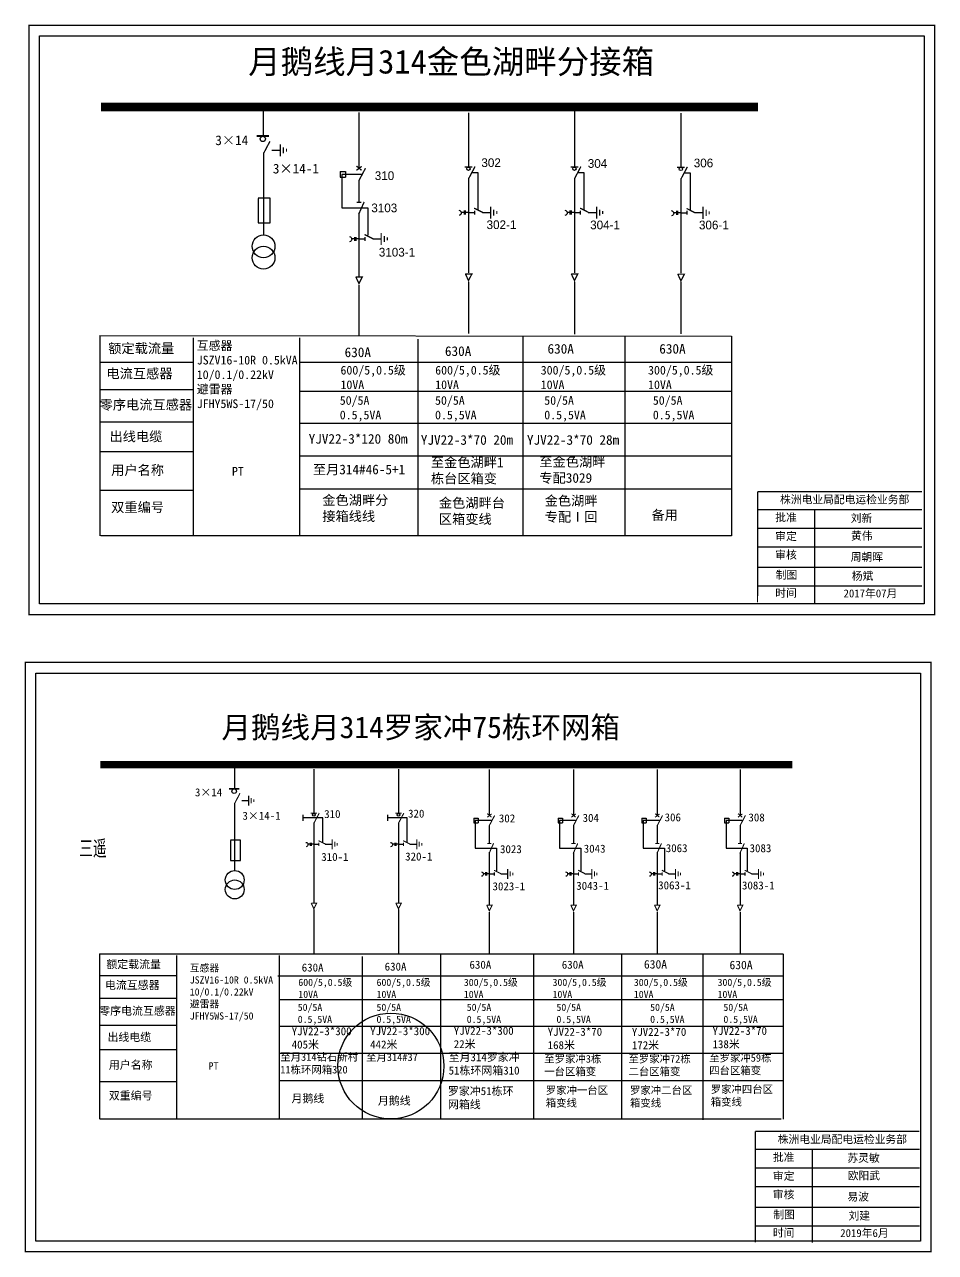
# Model space of a CAD drawing. Extents: x -186 to 211, y -164 to 97.
# Drawn here: x -185.2 to -59.1, y -73.6 to 96.6 of the extents above; entities that cross this region are included whole.
import ezdxf

# ---------------------------------------------------------------- set-up
doc = ezdxf.new("R2010")
doc.units = 0
doc.header["$LTSCALE"] = 0.774411
doc.linetypes.add('ACAD_ISO02W100', pattern=[15, 12, -3])
doc.linetypes.add('CENTER', pattern=[50.8, 31.75, -6.35, 6.35, -6.35])
doc.layers.get('0').update_dxf_attribs({"linetype": 'CONTINUOUS'})
doc.layers.add('2', color=7, linetype='CONTINUOUS')
doc.layers.add('3', color=7, linetype='CONTINUOUS')
doc.styles.add('hztxt_txtstyle_0.00_0_0', font='simkai.ttf')
doc.styles.add('hztxt_txtstyle_1.80_0_0', font='', dxfattribs={"height": 1.8, "bigfont": 'hztxt.shx'})
doc.styles.add('hztxt_txtstyle_2.70_0_0', font='simkai.ttf', dxfattribs={"height": 2.7})
doc.styles.add('字体', font='', dxfattribs={"height": 2.5})
doc.styles.add('宋体', font='', dxfattribs={"width": 0.65})
doc.styles.get('hztxt_txtstyle_1.80_0_0').set_extended_font_data('hztxt')
doc.styles.get('字体').set_extended_font_data('SimSun')
doc.styles.get('宋体').set_extended_font_data('SimSun')

# ---------------------------------------------------------------- blocks, each defined once
blk = doc.blocks.new('JD')
for points in [[(-2, 0.2), (-2, -0.2), (2, 0.2), (2, -0.2)], [(1, -1.2), (1, -0.8), (-1, -1.2), (-1, -0.8)], [(-0.5, -1.8), (-0.5, -2.2), (0.5, -1.8), (0.5, -2.2)]]:
    blk.add_trace(points)

msp = doc.modelspace()

# ---------------------------------------------------------------- linework, layer by layer
for p, q in [((-152.17, 85.18), (-152.17, 81.2)), ((-109.08, 85.13), (-109.08, 76.89)), ((-138.93, 84.41), (-138.93, 76.65)), ((-123.75, 84.35), (-123.75, 76.89)), ((-94.33, 84.31), (-94.33, 76.85)), ((-152.15, 78.74), (-152.15, 67.46)), ((-150.97, 79.19), (-149.83, 79.19)), ((-141.51, 76.23), (-140.78, 76.23)), ((-141.51, 76.23), (-141.51, 75.43)), ((-141.51, 75.43), (-140.78, 75.43)), ((-140.78, 76.23), (-140.78, 75.43)), ((-138.93, 75), (-138.93, 72.01)), ((-123.75, 75.24), (-123.75, 62.18)), ((-109.08, 75.24), (-109.08, 62.18)), ((-94.33, 75.2), (-94.33, 62.14)), ((-138.93, 70.51), (-138.93, 61.67)), ((-123.75, 70.53), (-122.91, 70.53)), ((-121.82, 70.56), (-120.68, 70.56)), ((-109.08, 70.53), (-108.24, 70.53)), ((-107.15, 70.56), (-106.01, 70.56)), ((-94.33, 70.49), (-93.49, 70.49)), ((-92.4, 70.52), (-91.26, 70.52)), ((-138.93, 66.88), (-138.09, 66.88)), ((-137, 66.9), (-135.86, 66.9)), ((-161.78, 49.76), (-174.73, 49.76)), ((-161.83, 45.95), (-174.78, 45.95)), ((-161.83, 41.45), (-174.78, 41.45)), ((-161.88, 37.35), (-174.83, 37.35)), ((-161.83, 32.01), (-174.79, 32.01))]:
    msp.add_line(p, q)
at = {"linetype": 'ACAD_ISO02W100'}
for p, q in [((-138.56, 75.81), (-141.27, 75.81)), ((-141.27, 75.81), (-141.27, 71.2)), ((-141.27, 71.2), (-137.7, 71.2)), ((-137.7, 71.2), (-137.7, 67.4))]:
    msp.add_line(p, q, dxfattribs=at)
at = {"linetype": 'CENTER'}
for p, q in [((-138.92, 60.48), (-138.92, 53.51)), ((-123.75, 60.94), (-123.75, 53.76)), ((-109.07, 60.94), (-109.07, 53.68)), ((-94.32, 60.91), (-94.32, 53.72))]:
    msp.add_line(p, q, dxfattribs=at)
at = {"linetype": 'Continuous'}
for p, q in [((-174.81, 53.48), (-87.31, 53.39)), ((-174.76, 25.72), (-174.76, 53.48)), ((-161.9, 53.18), (-161.9, 25.73)), ((-147.14, 53.18), (-147.14, 25.73)), ((-130.77, 53), (-130.77, 25.74)), ((-116.22, 53.43), (-116.22, 25.73)), ((-102.07, 53.43), (-102.07, 25.73)), ((-87.31, 53.41), (-87.31, 25.71)), ((-147.14, 49.78), (-87.31, 49.78)), ((-147.14, 45.79), (-87.31, 45.79)), ((-147.14, 41.33), (-87.31, 41.33)), ((-147.14, 36.82), (-87.31, 36.82)), ((-147.14, 32.23), (-87.31, 32.23)), ((-83.69, 29.37), (-60.94, 29.37)), ((-75.8, 29.37), (-75.8, 16.44)), ((-87.31, 25.72), (-174.67, 25.72)), ((-83.69, 26.78), (-60.94, 26.78)), ((-83.69, 24.19), (-60.94, 24.19)), ((-83.69, 21.36), (-60.94, 21.36)), ((-83.69, 18.77), (-60.94, 18.77))]:
    msp.add_line(p, q, dxfattribs=at)
at = {"color": 0}
for p, q in [((-156.16, -6.02), (-156.16, -9.31)), ((-145.17, -6.62), (-145.17, -12.73)), ((-133.45, -6.62), (-133.45, -12.73)), ((-120.87, -6.66), (-120.87, -13.07)), ((-109.21, -6.66), (-109.21, -13.07)), ((-97.61, -6.66), (-97.61, -13.07)), ((-86.13, -6.66), (-86.13, -13.07)), ((-156.14, -11.34), (-156.14, -20.67)), ((-155.16, -10.97), (-154.22, -10.97)), ((-123, -13.42), (-122.4, -13.42)), ((-123, -13.42), (-123, -14.08)), ((-122.4, -13.42), (-122.4, -14.08)), ((-111.34, -13.42), (-110.74, -13.42)), ((-111.34, -13.42), (-111.34, -14.08)), ((-110.74, -13.42), (-110.74, -14.08)), ((-99.74, -13.42), (-99.14, -13.42)), ((-99.74, -13.42), (-99.74, -14.08)), ((-99.14, -13.42), (-99.14, -14.08)), ((-88.26, -13.42), (-87.66, -13.42)), ((-88.26, -13.42), (-88.26, -14.08)), ((-87.66, -13.42), (-87.66, -14.08)), ((-145.17, -14.1), (-145.17, -25.2)), ((-133.45, -14.1), (-133.45, -25.2)), ((-123, -14.08), (-122.4, -14.08)), ((-120.87, -14.44), (-120.87, -16.91)), ((-111.34, -14.08), (-110.74, -14.08)), ((-109.21, -14.44), (-109.21, -16.91)), ((-99.74, -14.08), (-99.14, -14.08)), ((-97.61, -14.44), (-97.61, -16.91)), ((-88.26, -14.08), (-87.66, -14.08)), ((-86.13, -14.44), (-86.13, -16.91)), ((-145.17, -17.04), (-144.48, -17.04)), ((-143.58, -17.03), (-142.64, -17.03)), ((-133.45, -17.04), (-132.76, -17.04)), ((-131.86, -17.03), (-130.92, -17.03)), ((-120.87, -18.15), (-120.87, -25.46)), ((-109.21, -18.15), (-109.21, -25.46)), ((-97.61, -18.15), (-97.61, -25.46)), ((-86.13, -18.15), (-86.13, -25.46)), ((-120.87, -21.15), (-120.17, -21.15)), ((-119.27, -21.13), (-118.33, -21.13)), ((-109.21, -21.15), (-108.52, -21.15)), ((-107.61, -21.13), (-106.67, -21.13)), ((-97.61, -21.15), (-96.92, -21.15)), ((-96.02, -21.13), (-95.08, -21.13)), ((-86.13, -21.15), (-85.44, -21.15)), ((-84.54, -21.13), (-83.6, -21.13)), ((-164.1, -35.3), (-174.8, -35.3)), ((-164.14, -38.45), (-174.84, -38.45)), ((-164.14, -42.16), (-174.84, -42.16)), ((-164.18, -45.55), (-174.88, -45.55)), ((-164.14, -49.96), (-174.84, -49.96))]:
    msp.add_line(p, q, dxfattribs=at)
at = {"color": 0, "linetype": 'ACAD_ISO02W100'}
for p, q in [((-120.57, -13.77), (-122.81, -13.77)), ((-122.81, -13.77), (-122.81, -17.58)), ((-108.91, -13.77), (-111.15, -13.77)), ((-111.15, -13.77), (-111.15, -17.58)), ((-97.31, -13.77), (-99.55, -13.77)), ((-99.55, -13.77), (-99.55, -17.58)), ((-85.83, -13.77), (-88.07, -13.77)), ((-88.07, -13.77), (-88.07, -17.58)), ((-122.81, -17.58), (-119.85, -17.58)), ((-119.85, -17.58), (-119.85, -20.72)), ((-111.15, -17.58), (-108.19, -17.58)), ((-108.19, -17.58), (-108.19, -20.72)), ((-99.55, -17.58), (-96.6, -17.58)), ((-96.6, -17.58), (-96.6, -20.72)), ((-88.07, -17.58), (-85.12, -17.58)), ((-85.12, -17.58), (-85.12, -20.72))]:
    msp.add_line(p, q, dxfattribs=at)
at = {"color": 0, "linetype": 'CENTER'}
for p, q in [((-145.17, -26.1), (-145.17, -32.23)), ((-133.45, -26.1), (-133.45, -32.23)), ((-120.86, -26.44), (-120.86, -32.2)), ((-109.2, -26.44), (-109.2, -32.2)), ((-97.61, -26.44), (-97.61, -32.2)), ((-86.13, -26.44), (-86.13, -32.2))]:
    msp.add_line(p, q, dxfattribs=at)
at = {"color": 0, "linetype": 'Continuous'}
for p, q in [((-174.86, -32.22), (-80.2, -32.22)), ((-174.82, -55.16), (-174.82, -32.22)), ((-127.64, -32.26), (-127.64, -55.16)), ((-114.75, -32.26), (-114.75, -55.16)), ((-102.55, -32.28), (-102.55, -55.17)), ((-80.15, -32.23), (-80.15, -55.18)), ((-164.19, -32.47), (-164.19, -55.16)), ((-149.99, -32.47), (-149.99, -55.16)), ((-138.47, -32.62), (-138.47, -55.14)), ((-91.28, -32.35), (-91.28, -55.25)), ((-150.16, -35.28), (-80.17, -35.28)), ((-149.99, -38.58), (-80.15, -38.58)), ((-149.99, -42.26), (-80.26, -42.26)), ((-149.99, -45.99), (-80.07, -45.99)), ((-149.99, -49.78), (-80.17, -49.78)), ((-80.41, -55.16), (-174.75, -55.16)), ((-84.02, -59.33), (-61.27, -59.33)), ((-76.12, -59.33), (-76.12, -72.26)), ((-84.02, -61.92), (-61.27, -61.92)), ((-84.02, -64.51), (-61.27, -64.51)), ((-84.02, -67.34), (-61.27, -67.34)), ((-84.02, -69.93), (-61.27, -69.93))]:
    msp.add_line(p, q, dxfattribs=at)
at = {"linetype": 'Continuous', "const_width": 0.182}
msp.add_lwpolyline([(-184.64, 96.5), (-59.15, 96.5), (-59.15, 14.8), (-184.64, 14.8)], close=True, dxfattribs=at)
at = {"linetype": 'Continuous'}
msp.add_lwpolyline([(-183.16, 95.03), (-60.63, 95.03), (-60.63, 16.28), (-183.16, 16.28)], close=True, dxfattribs=at)
for points, const_width in [([(-174.67, 85.18), (-83.62, 85.18)], 1.21), ([(-153.08, 81.15), (-151.39, 81.15)], 0.288), ([(-152.15, 78.7), (-151.25, 80.41)], 0.181), ([(-139.27, 76.98), (-138.56, 76.39)], 0.181), ([(-139.27, 76.38), (-138.54, 76.93)], 0.181), ([(-138.93, 74.96), (-138.02, 76.67)], 0.181), ([(-124.28, 76.86), (-123.22, 76.86)], 0.181), ([(-123.75, 75.19), (-122.84, 76.91)], 0.181), ([(-109.61, 76.86), (-108.54, 76.86)], 0.181), ([(-109.08, 75.19), (-108.17, 76.91)], 0.181), ([(-94.86, 76.82), (-93.79, 76.82)], 0.181), ([(-94.33, 75.15), (-93.42, 76.87)], 0.181), ([(-139.25, 71.96), (-138.58, 71.96)], 0.181), ([(-138.96, 70.29), (-138.2, 72)], 0.181), ([(-122.96, 71.14), (-121.75, 70.53)], 0.181), ([(-122.91, 70.81), (-122.91, 70.25)], 0.181), ([(-108.29, 71.14), (-107.08, 70.53)], 0.181), ([(-108.24, 70.81), (-108.24, 70.25)], 0.181), ([(-93.54, 71.1), (-92.33, 70.49)], 0.181), ([(-93.49, 70.77), (-93.49, 70.22)], 0.181), ([(-138.14, 67.48), (-136.93, 66.88)], 0.181), ([(-138.09, 67.16), (-138.09, 66.6)], 0.181), ([(-139.37, 61.61), (-138.45, 61.61), (-138.92, 60.68), (-139.36, 61.63)], 0.181), ([(-124.2, 62.03), (-123.27, 62.03), (-123.75, 61.1), (-124.18, 62.05)], 0.181), ([(-109.52, 62.03), (-108.6, 62.03), (-109.07, 61.1), (-109.51, 62.05)], 0.181), ([(-94.77, 61.99), (-93.85, 61.99), (-94.32, 61.06), (-94.76, 62.01)], 0.181)]:
    msp.add_lwpolyline(points, dxfattribs=dict(const_width=const_width))
at = {"linetype": 'ACAD_ISO02W100'}
for points in [[(-122.4, 70.8), (-122.4, 76.03), (-123.31, 76.03)], [(-107.73, 70.8), (-107.73, 76.03), (-108.63, 76.03)], [(-92.98, 70.76), (-92.98, 75.99), (-93.89, 75.99)]]:
    msp.add_lwpolyline(points, dxfattribs=at)
for points in [[(-152.87, 72.49), (-152.87, 69.11), (-151.2, 69.11), (-151.2, 72.53), (-152.87, 72.53)], [(-124.36, 70.54), (-124.74, 70.54)], [(-124.36, 70.8), (-124.36, 70.25)], [(-124.19, 70.8), (-124.19, 70.25)], [(-123.75, 70.54), (-124.19, 70.54)], [(-109.69, 70.54), (-110.07, 70.54)], [(-109.69, 70.8), (-109.69, 70.25)], [(-109.52, 70.8), (-109.52, 70.25)], [(-109.08, 70.54), (-109.52, 70.54)], [(-94.94, 70.5), (-95.32, 70.5)], [(-94.94, 70.76), (-94.94, 70.21)], [(-94.77, 70.76), (-94.77, 70.21)], [(-94.33, 70.5), (-94.77, 70.5)], [(-139.54, 66.89), (-139.92, 66.89)], [(-139.54, 67.14), (-139.54, 66.59)], [(-139.37, 67.14), (-139.37, 66.59)], [(-138.93, 66.89), (-139.37, 66.89)]]:
    msp.add_lwpolyline(points)
for points in [[(-125.07, 70.85, -0.877934), (-125.05, 70.12)], [(-110.39, 70.85, -0.877934), (-110.38, 70.12)], [(-95.65, 70.81, -0.877934), (-95.63, 70.08)], [(-140.24, 67.2, -0.877934), (-140.23, 66.46)]]:
    msp.add_lwpolyline(points, format="xyb")
at = {"linetype": 'Continuous', "const_width": 0.182}
for points in [[(-83.69, 31.85), (-83.71, 16.48)], [(-83.69, 31.85), (-60.94, 31.85)]]:
    msp.add_lwpolyline(points, dxfattribs=at)
at = {"color": 0, "linetype": 'Continuous', "const_width": 0.182}
msp.add_lwpolyline([(-185.15, 8.16), (-59.67, 8.16), (-59.67, -73.54), (-185.15, -73.54)], close=True, dxfattribs=at)
at = {"color": 0, "linetype": 'Continuous'}
msp.add_lwpolyline([(-183.68, 6.68), (-61.15, 6.68), (-61.15, -72.07), (-183.68, -72.07)], close=True, dxfattribs=at)
at = {"color": 0}
for points, const_width in [([(-174.75, -6.02), (-78.9, -6.02)], 0.998), ([(-156.91, -9.36), (-155.51, -9.36)], 0.238), ([(-156.14, -11.38), (-155.39, -9.96)], 0.15), ([(-145.61, -12.75), (-144.73, -12.75)], 0.15), ([(-145.17, -14.14), (-144.42, -12.72)], 0.15), ([(-133.89, -12.75), (-133.01, -12.75)], 0.15), ([(-133.45, -14.14), (-132.7, -12.72)], 0.15), ([(-121.15, -13.3), (-120.54, -12.84)], 0.15), ([(-121.14, -12.8), (-120.56, -13.29)], 0.15), ([(-120.87, -14.47), (-120.12, -13.05)], 0.15), ([(-109.49, -13.3), (-108.88, -12.84)], 0.15), ([(-109.49, -12.8), (-108.9, -13.29)], 0.15), ([(-109.21, -14.47), (-108.46, -13.05)], 0.15), ([(-97.89, -13.3), (-97.29, -12.84)], 0.15), ([(-97.89, -12.8), (-97.3, -13.29)], 0.15), ([(-97.61, -14.47), (-96.86, -13.05)], 0.15), ([(-86.41, -12.8), (-85.83, -13.29)], 0.15), ([(-86.42, -13.3), (-85.81, -12.84)], 0.15), ([(-86.13, -14.47), (-85.38, -13.05)], 0.15), ([(-144.52, -16.55), (-143.52, -17.04)], 0.15), ([(-144.48, -16.81), (-144.48, -17.27)], 0.15), ([(-132.8, -16.55), (-131.8, -17.04)], 0.15), ([(-132.76, -16.81), (-132.76, -17.27)], 0.15), ([(-121.13, -16.95), (-120.58, -16.95)], 0.15), ([(-120.9, -18.33), (-120.27, -16.92)], 0.15), ([(-109.48, -16.95), (-108.92, -16.95)], 0.15), ([(-109.24, -18.33), (-108.61, -16.92)], 0.15), ([(-97.88, -16.95), (-97.32, -16.95)], 0.15), ([(-97.64, -18.33), (-97.01, -16.92)], 0.15), ([(-86.4, -16.95), (-85.85, -16.95)], 0.15), ([(-86.16, -18.33), (-85.53, -16.92)], 0.15), ([(-120.21, -20.65), (-119.21, -21.15)], 0.15), ([(-120.17, -20.92), (-120.17, -21.38)], 0.15), ([(-108.55, -20.65), (-107.56, -21.15)], 0.15), ([(-108.52, -20.92), (-108.52, -21.38)], 0.15), ([(-96.96, -20.65), (-95.96, -21.15)], 0.15), ([(-96.92, -20.92), (-96.92, -21.38)], 0.15), ([(-85.48, -20.65), (-84.48, -21.15)], 0.15), ([(-85.44, -20.92), (-85.44, -21.38)], 0.15), ([(-145.54, -25.22), (-144.78, -25.22), (-145.17, -25.99), (-145.53, -25.21)], 0.15), ([(-133.82, -25.22), (-133.06, -25.22), (-133.45, -25.99), (-133.81, -25.21)], 0.15), ([(-121.23, -25.5), (-120.47, -25.5), (-120.86, -26.27), (-121.22, -25.49)], 0.15), ([(-109.58, -25.5), (-108.81, -25.5), (-109.2, -26.27), (-109.57, -25.49)], 0.15), ([(-97.98, -25.5), (-97.22, -25.5), (-97.61, -26.27), (-97.97, -25.49)], 0.15), ([(-86.5, -25.5), (-85.74, -25.5), (-86.13, -26.27), (-86.49, -25.49)], 0.15)]:
    msp.add_lwpolyline(points, dxfattribs=dict(at, const_width=const_width))
for points in [[(-146.68, -12.98), (-146.68, -13.81)], [(-134.96, -12.98), (-134.96, -13.81)], [(-156.73, -16.51), (-156.73, -19.31), (-155.35, -19.31), (-155.35, -16.48), (-156.73, -16.48)], [(-145.68, -16.83), (-145.68, -17.28)], [(-145.54, -16.83), (-145.54, -17.28)], [(-133.96, -16.83), (-133.96, -17.28)], [(-133.82, -16.83), (-133.82, -17.28)], [(-145.68, -17.04), (-145.99, -17.04)], [(-145.17, -17.04), (-145.54, -17.04)], [(-133.96, -17.04), (-134.27, -17.04)], [(-133.45, -17.04), (-133.82, -17.04)], [(-121.37, -21.14), (-121.68, -21.14)], [(-121.37, -20.93), (-121.37, -21.39)], [(-121.23, -20.93), (-121.23, -21.39)], [(-120.87, -21.14), (-121.23, -21.14)], [(-109.71, -21.14), (-110.03, -21.14)], [(-109.71, -20.93), (-109.71, -21.39)], [(-109.57, -20.93), (-109.57, -21.39)], [(-109.21, -21.14), (-109.57, -21.14)], [(-98.11, -21.14), (-98.43, -21.14)], [(-98.11, -20.93), (-98.11, -21.39)], [(-97.97, -20.93), (-97.97, -21.39)], [(-97.61, -21.14), (-97.97, -21.14)], [(-86.64, -21.14), (-86.95, -21.14)], [(-86.64, -20.93), (-86.64, -21.39)], [(-86.5, -20.93), (-86.5, -21.39)], [(-86.13, -21.14), (-86.5, -21.14)]]:
    msp.add_lwpolyline(points, dxfattribs=at)
at = {"color": 0, "linetype": 'ACAD_ISO02W100'}
for points in [[(-143.94, -16.81), (-143.94, -13.4), (-146.68, -13.4)], [(-132.23, -16.81), (-132.23, -13.4), (-134.96, -13.4)]]:
    msp.add_lwpolyline(points, dxfattribs=at)
at = {"color": 0}
for points in [[(-146.26, -16.78, -0.877934), (-146.25, -17.39)], [(-134.54, -16.78, -0.877934), (-134.53, -17.39)], [(-121.95, -20.88, -0.877934), (-121.94, -21.49)], [(-110.29, -20.88, -0.877934), (-110.28, -21.49)], [(-98.7, -20.88, -0.877934), (-98.69, -21.49)], [(-87.22, -20.88, -0.877934), (-87.21, -21.49)]]:
    msp.add_lwpolyline(points, format="xyb", dxfattribs=at)
at = {"color": 0, "linetype": 'Continuous', "const_width": 0.182}
for points in [[(-84.02, -56.85), (-84.03, -72.22)], [(-84.02, -56.85), (-61.27, -56.85)]]:
    msp.add_lwpolyline(points, dxfattribs=at)
for centre, radius in [((-152.24, 80.74), 0.368), ((-123.75, 76.61), 0.232), ((-109.08, 76.61), 0.232), ((-94.33, 76.57), 0.232)]:
    msp.add_circle(centre, radius)
at = {"color": 0}
for centre, radius in [((-156.21, -9.69), 0.305), ((-145.17, -12.96), 0.192), ((-133.45, -12.96), 0.192)]:
    msp.add_circle(centre, radius, dxfattribs=at)
at = {"color": 1, "linetype": 'Continuous'}
msp.add_circle((-134.5, -47.79), 7.34, dxfattribs=at)
at = {"layer": '2'}
for centre in [(-152.14, 65.85), (-152.14, 64.27)]:
    msp.add_circle(centre, 1.58, dxfattribs=at)
at = {"layer": '2', "color": 0}
for centre in [(-156.13, -22), (-156.13, -23.31)]:
    msp.add_circle(centre, 1.31, dxfattribs=at)

# ---------------------------------------------------------------- block references
at = {"xscale": 0.4228532858059832, "yscale": 0.4228532858059832, "zscale": 0.4228532858060112, "rotation": 90}
for p in [(-149.81, 79.16), (-120.67, 70.52), (-105.99, 70.52), (-91.25, 70.49), (-135.84, 66.87)]:
    msp.add_blockref('JD', p, dxfattribs=at)
at = {"color": 0, "xscale": 0.3494655254594932, "yscale": 0.3494655254594932, "zscale": 0.3494655254595134, "rotation": 90}
for p in [(-154.2, -11), (-142.62, -17.05), (-130.91, -17.05), (-118.32, -21.16), (-106.66, -21.16), (-95.06, -21.16), (-83.58, -21.16)]:
    msp.add_blockref('JD', p, dxfattribs=at)

# ---------------------------------------------------------------- texts
at = {"linetype": 'Continuous', "style": 'hztxt_txtstyle_2.70_0_0'}
for s, p in [('3×14', (-158.82, 79.88)), ('3×14-1', (-150.85, 75.95))]:
    msp.add_text(s, height=1.342, dxfattribs=at).set_placement(p)
at = {"style": 'hztxt_txtstyle_1.80_0_0'}
for s, p in [('302', (-121.96, 76.84)), ('304', (-107.22, 76.73)), ('306', (-92.54, 76.8)), ('310', (-136.73, 75.04)), ('3103', (-137.21, 70.57)), ('302-1', (-121.24, 68.24)), ('304-1', (-106.89, 68.21)), ('306-1', (-91.82, 68.2)), ('3103-1', (-136.17, 64.43))]:
    msp.add_text(s, height=1.208, dxfattribs=at).set_placement(p)
at = {"color": 0, "linetype": 'Continuous', "style": 'hztxt_txtstyle_2.70_0_0'}
for s, p in [('3×14', (-161.64, -10.4)), ('3×14-1', (-155.06, -13.65)), ('310', (-143.74, -13.41)), ('320', (-132.12, -13.35)), ('302', (-119.54, -14.01)), ('304', (-107.94, -13.94)), ('306', (-96.58, -13.87)), ('308', (-84.97, -13.88)), ('310-1', (-144.14, -19.36)), ('320-1', (-132.52, -19.3)), ('3023', (-119.38, -18.28)), ('3043', (-107.78, -18.21)), ('3063', (-96.42, -18.14)), ('3083', (-84.81, -18.15)), ('3023-1', (-120.42, -23.43)), ('3043-1', (-108.82, -23.36)), ('3063-1', (-97.47, -23.29)), ('3083-1', (-85.86, -23.31))]:
    msp.add_text(s, height=1.109, dxfattribs=at).set_placement(p)
at = {"linetype": 'Continuous', "attachment_point": 1}
for s, insert, char_height, width, style in [('{\\C0;月鹅线月314金色湖畔分接箱}', (-154.27, 93.1), 3.3, 88.4621, '字体'), ('\\A1;{\\fSimSun|b0|i0|c134|p2;互感器\\PJSZV16-10R 0.5kVA\\P10/0.1/0.22kV\\P避雷器\\PJFHY5WS-17/50}', (-161.39, 52.69), 1.2082, 22.2776, 'hztxt_txtstyle_2.70_0_0'), ('{\\fSimSun|b0|i0|c134|p2;额定载流量}', (-173.66, 52.38), 1.3424, 21.6411, 'hztxt_txtstyle_2.70_0_0'), ('{\\fSimSun|b0|i0|c134|p2;630A}', (-140.91, 51.83), 1.3424, 21.6411, 'hztxt_txtstyle_2.70_0_0'), ('{\\fSimSun|b0|i0|c134|p2;630A}', (-127.01, 51.99), 1.3424, 21.6411, 'hztxt_txtstyle_2.70_0_0'), ('{\\fSimSun|b0|i0|c134|p2;630A}', (-112.8, 52.31), 1.3424, 21.6411, 'hztxt_txtstyle_2.70_0_0'), ('{\\fSimSun|b0|i0|c134|p2;630A}', (-97.32, 52.31), 1.3424, 21.6411, 'hztxt_txtstyle_2.70_0_0'), ('\\A1;{\\fSimSun|b0|i0|c134|p2;600/5,0.5级\\P10VA}', (-141.48, 49.28), 1.2082, 22.2776, 'hztxt_txtstyle_2.70_0_0'), ('\\A1;{\\fSimSun|b0|i0|c134|p2;600/5,0.5级\\P10VA}', (-128.36, 49.28), 1.2082, 22.2776, 'hztxt_txtstyle_2.70_0_0'), ('\\A1;{\\fSimSun|b0|i0|c134|p2;300/5,0.5级\\P10VA}', (-113.74, 49.28), 1.2082, 22.2776, 'hztxt_txtstyle_2.70_0_0'), ('\\A1;{\\fSimSun|b0|i0|c134|p2;300/5,0.5级\\P10VA}', (-98.87, 49.28), 1.2082, 22.2776, 'hztxt_txtstyle_2.70_0_0'), ('{\\fSimSun|b0|i0|c134|p2;电流互感器}', (-173.9, 48.89), 1.3424, 21.6411, 'hztxt_txtstyle_2.70_0_0'), ('{\\fSimSun|b0|i0|c134|p2;零序电流互感器}', (-174.85, 44.56), 1.3424, 21.6411, 'hztxt_txtstyle_2.70_0_0'), ('{\\fSimSun|b0|i0|c134|p2;50/5A\\P0.5,5VA}', (-141.58, 45.09), 1.2082, 21.6411, 'hztxt_txtstyle_2.70_0_0'), ('{\\fSimSun|b0|i0|c134|p2;50/5A\\P0.5,5VA}', (-128.38, 45.09), 1.2082, 21.6411, 'hztxt_txtstyle_2.70_0_0'), ('{\\fSimSun|b0|i0|c134|p2;50/5A\\P0.5,5VA}', (-113.25, 45.09), 1.2082, 21.6411, 'hztxt_txtstyle_2.70_0_0'), ('{\\fSimSun|b0|i0|c134|p2;50/5A\\P0.5,5VA}', (-98.21, 45.09), 1.2082, 21.6411, 'hztxt_txtstyle_2.70_0_0'), ('{\\fSimSun|b0|i0|c134|p2;出线电缆}', (-173.48, 40.16), 1.3424, 21.6411, 'hztxt_txtstyle_2.70_0_0'), ('{\\fSimSun|b0|i0|c134|p2;YJV22-3*120 80m}', (-145.89, 39.83), 1.3424, 21.6411, 'hztxt_txtstyle_2.70_0_0'), ('{\\fSimSun|b0|i0|c134|p2;YJV22-3*70 20m}', (-130.35, 39.68), 1.3424, 21.6411, 'hztxt_txtstyle_2.70_0_0'), ('{\\fSimSun|b0|i0|c134|p2;YJV22-3*70 28m}', (-115.65, 39.68), 1.3424, 21.6411, 'hztxt_txtstyle_2.70_0_0'), ('{\\fSimSun|b0|i0|c134|p2;至金色湖畔1栋台区箱变}', (-128.96, 36.57), 1.3424, 10.5591, 'hztxt_txtstyle_2.70_0_0'), ('{\\fSimSun|b0|i0|c134|p2;至金色湖畔专配3029}', (-113.93, 36.65), 1.3424, 9.4277, 'hztxt_txtstyle_2.70_0_0'), ('{\\fSimSun|b0|i0|c134|p2;用户名称}', (-173.25, 35.5), 1.3424, 21.6411, 'hztxt_txtstyle_2.70_0_0'), ('{\\fSimSun|b0|i0|c134|p2;PT}', (-156.52, 35.26), 1.2129, 9.4363, 'hztxt_txtstyle_0.00_0_0'), ('{\\fSimSun|b0|i0|c134|p2;至月314#46-5+1}', (-145.31, 35.59), 1.3424, 17.024, 'hztxt_txtstyle_2.70_0_0'), ('{\\fSimSun|b0|i0|c134|p2;金色湖畔分接箱线线}', (-144, 31.34), 1.3424, 10.2119, 'hztxt_txtstyle_2.70_0_0'), ('{\\fSimSun|b0|i0|c134|p2;金色湖畔台区箱变线}', (-127.85, 30.95), 1.3424, 9.3895, 'hztxt_txtstyle_2.70_0_0'), ('{\\fSimSun|b0|i0|c134|p2;金色湖畔专配Ⅰ回}', (-113.19, 31.25), 1.3424, 8.7331, 'hztxt_txtstyle_2.70_0_0'), ('株洲电业局配电运检业务部', (-80.59, 31.3), 1.0944, 29.9201, '字体'), ('{\\fSimSun|b0|i0|c134|p2;双重编号}', (-173.25, 30.35), 1.3424, 21.6411, 'hztxt_txtstyle_2.70_0_0'), ('{\\fSimSun|b0|i0|c134|p2;备用}', (-98.39, 29.27), 1.3424, 21.6411, 'hztxt_txtstyle_2.70_0_0'), ('{\\fKaiTi_GB2312|b0|i0|c134|p49;批准}', (-81.25, 28.81), 1.0944, 8.5588, '字体'), ('{\\fSimSun|b0|i0|c134|p2;刘新}', (-70.8, 28.7), 1.0944, 8.5588, '字体'), ('\\f\uffbfﾬￌﾣﾤ_GB2312|b0|i0|c134|p49;审定', (-81.25, 26.21), 1.0944, 8.5588, '字体'), ('黄伟', (-70.75, 26.26), 1.094, 8.5588, '字体'), ('\\f\uffbfﾬￌﾣﾤ_GB2312|b0|i0|c134|p49;审核', (-81.25, 23.63), 1.0944, 8.5588, '字体'), ('周朝晖', (-70.8, 23.33), 1.094, 8.5588, '字体'), ('\\f\uffbfﾬￌﾣﾤ_GB2312|b0|i0|c134|p49;制图', (-81.19, 20.85), 1.0944, 8.5588, '字体'), ('{\\fSimSun|b0|i0|c134|p2;杨斌}', (-70.64, 20.69), 1.0944, 8.5588, '字体'), ('\\f\uffbfﾬￌﾣﾤ_GB2312|b0|i0|c134|p49;时间', (-81.25, 18.34), 1.0944, 8.5588, '字体'), ('2017年07月', (-71.79, 18.28), 1.094, 14.762, '字体')]:
    msp.add_mtext(s, dxfattribs=dict(at, insert=insert, char_height=char_height, width=width, style=style))
at = {"color": 0, "linetype": 'Continuous', "attachment_point": 1}
for s, insert, char_height, width, style in [('月鹅线月314罗家冲75栋环网箱', (-157.97, 0.67), 3, 90.5642, '字体'), ('{\\fSimSun|b0|i0|c134|p2;额定载流量}', (-173.92, -33.13), 1.1094, 17.8852, 'hztxt_txtstyle_2.70_0_0'), ('\\A1;{\\fSimSun|b0|i0|c134|p2;互感器\\PJSZV16-10R 0.5kVA\\P10/0.1/0.22kV\\P避雷器\\PJFHY5WS-17/50}', (-162.36, -33.69), 0.9985, 18.4113, 'hztxt_txtstyle_2.70_0_0'), ('{\\fSimSun|b0|i0|c134|p2;630A}', (-146.85, -33.58), 1.1094, 17.8852, 'hztxt_txtstyle_2.70_0_0'), ('{\\fSimSun|b0|i0|c134|p2;630A}', (-135.36, -33.45), 1.1094, 17.8852, 'hztxt_txtstyle_2.70_0_0'), ('{\\fSimSun|b0|i0|c134|p2;630A}', (-123.61, -33.19), 1.1094, 17.8852, 'hztxt_txtstyle_2.70_0_0'), ('{\\fSimSun|b0|i0|c134|p2;630A}', (-110.82, -33.19), 1.1094, 17.8852, 'hztxt_txtstyle_2.70_0_0'), ('{\\fSimSun|b0|i0|c134|p2;630A}', (-99.44, -33.1), 1.1757, 9.454, 'hztxt_txtstyle_0.00_0_0'), ('{\\fSimSun|b0|i0|c134|p2;630A}', (-87.59, -33.19), 1.1757, 9.454, 'hztxt_txtstyle_0.00_0_0'), ('\\A1;{\\fSimSun|b0|i0|c134|p2;600/5,0.5级\\P10VA}', (-147.32, -35.69), 0.9985, 18.4113, 'hztxt_txtstyle_2.70_0_0'), ('\\A1;{\\fSimSun|b0|i0|c134|p2;600/5,0.5级\\P10VA}', (-136.48, -35.69), 0.9985, 18.4113, 'hztxt_txtstyle_2.70_0_0'), ('\\A1;{\\fSimSun|b0|i0|c134|p2;300/5,0.5级\\P10VA}', (-124.39, -35.69), 0.9985, 18.4113, 'hztxt_txtstyle_2.70_0_0'), ('\\A1;{\\fSimSun|b0|i0|c134|p2;300/5,0.5级\\P10VA}', (-112.1, -35.69), 0.9985, 18.4113, 'hztxt_txtstyle_2.70_0_0'), ('\\A1;{\\fSimSun|b0|i0|c134|p2;300/5,0.5级\\P10VA}', (-100.84, -35.69), 0.9985, 18.4113, 'hztxt_txtstyle_2.70_0_0'), ('\\A1;{\\fSimSun|b0|i0|c134|p2;300/5,0.5级\\P10VA}', (-89.24, -35.69), 0.9985, 18.4113, 'hztxt_txtstyle_2.70_0_0'), ('{\\fSimSun|b0|i0|c134|p2;电流互感器}', (-174.11, -36.01), 1.1094, 17.8852, 'hztxt_txtstyle_2.70_0_0'), ('{\\fSimSun|b0|i0|c134|p2;50/5A\\P0.5,5VA}', (-147.4, -39.15), 0.9985, 17.8852, 'hztxt_txtstyle_2.70_0_0'), ('{\\fSimSun|b0|i0|c134|p2;50/5A\\P0.5,5VA}', (-136.49, -39.15), 0.9985, 17.8852, 'hztxt_txtstyle_2.70_0_0'), ('{\\fSimSun|b0|i0|c134|p2;50/5A\\P0.5,5VA}', (-123.99, -39.15), 0.9985, 17.8852, 'hztxt_txtstyle_2.70_0_0'), ('{\\fSimSun|b0|i0|c134|p2;50/5A\\P0.5,5VA}', (-111.56, -39.15), 0.9985, 17.8852, 'hztxt_txtstyle_2.70_0_0'), ('{\\fSimSun|b0|i0|c134|p2;50/5A\\P0.5,5VA}', (-98.58, -39.15), 0.9985, 17.8852, 'hztxt_txtstyle_2.70_0_0'), ('{\\fSimSun|b0|i0|c134|p2;50/5A\\P0.5,5VA}', (-88.43, -39.15), 0.9985, 17.8852, 'hztxt_txtstyle_2.70_0_0'), ('{\\fSimSun|b0|i0|c134|p2;零序电流互感器}', (-174.9, -39.59), 1.1094, 17.8852, 'hztxt_txtstyle_2.70_0_0'), ('{\\fSimSun|b0|i0|c134|p2;YJV22-3*300\\P405米}', (-148.24, -42.41), 1.1094, 17.8852, 'hztxt_txtstyle_2.70_0_0'), ('{\\fSimSun|b0|i0|c134|p2;YJV22-3*300\\P442米}', (-137.37, -42.4), 1.1094, 17.8852, 'hztxt_txtstyle_2.70_0_0'), ('{\\fSimSun|b0|i0|c134|p2;YJV22-3*300\\P22米}', (-125.79, -42.35), 1.1094, 17.8852, 'hztxt_txtstyle_2.70_0_0'), ('{\\fSimSun|b0|i0|c134|p2;YJV22-3*70\\P168米}', (-112.78, -42.49), 1.1094, 17.8852, 'hztxt_txtstyle_2.70_0_0'), ('{\\fSimSun|b0|i0|c134|p2;YJV22-3*70\\P172米}', (-101.12, -42.5), 1.1094, 17.8852, 'hztxt_txtstyle_2.70_0_0'), ('{\\fSimSun|b0|i0|c134|p2;YJV22-3*70\\P138米}', (-89.94, -42.36), 1.1094, 17.8852, 'hztxt_txtstyle_2.70_0_0'), ('{\\fSimSun|b0|i0|c134|p2;出线电缆}', (-173.76, -43.23), 1.1094, 17.8852, 'hztxt_txtstyle_2.70_0_0'), ('{\\fSimSun|b0|i0|c134|p2;至月314钻石新村11栋环网箱320}', (-149.82, -46.01), 1.0539, 11.7348, 'hztxt_txtstyle_2.70_0_0'), ('{\\fSimSun|b0|i0|c134|p2;至月314罗家冲51栋环网箱310}', (-126.5, -46.01), 1.1094, 10.274, 'hztxt_txtstyle_2.70_0_0'), ('{\\fSimSun|b0|i0|c134|p2;用户名称}', (-173.57, -47.08), 1.1094, 17.8852, 'hztxt_txtstyle_2.70_0_0'), ('{\\fSimSun|b0|i0|c134|p2;PT}', (-159.75, -47.28), 1.0024, 7.7986, 'hztxt_txtstyle_0.00_0_0'), ('{\\fSimSun|b0|i0|c134|p2;至月314#37}', (-137.94, -46.04), 1.0539, 11.7348, 'hztxt_txtstyle_2.70_0_0'), ('{\\fSimSun|b0|i0|c134|p2;至罗家冲3栋一台区箱变}', (-113.25, -46.27), 1.0539, 9.2018, 'hztxt_txtstyle_2.70_0_0'), ('{\\fSimSun|b0|i0|c134|p2;至罗家冲72栋二台区箱变}', (-101.58, -46.27), 1.0539, 9.2018, 'hztxt_txtstyle_2.70_0_0'), ('{\\fSimSun|b0|i0|c134|p2;至罗家冲59栋四台区箱变}', (-90.4, -46.13), 1.0539, 9.2018, 'hztxt_txtstyle_2.70_0_0'), ('{\\fSimSun|b0|i0|c134|p2;罗家冲51栋环网箱线}', (-126.59, -50.71), 1.1094, 10.274, 'hztxt_txtstyle_2.70_0_0'), ('{\\fSimSun|b0|i0|c134|p2;罗家冲一台区箱变线}', (-113.04, -50.62), 1.0539, 9.2018, 'hztxt_txtstyle_2.70_0_0'), ('{\\fSimSun|b0|i0|c134|p2;罗家冲二台区箱变线}', (-101.37, -50.62), 1.0539, 9.2018, 'hztxt_txtstyle_2.70_0_0'), ('{\\fSimSun|b0|i0|c134|p2;罗家冲四台区箱变线}', (-90.19, -50.48), 1.0539, 9.2018, 'hztxt_txtstyle_2.70_0_0'), ('{\\fSimSun|b0|i0|c134|p2;双重编号}', (-173.57, -51.34), 1.1094, 17.8852, 'hztxt_txtstyle_2.70_0_0'), ('{\\fSimSun|b0|i0|c134|p2;月鹅线}', (-148.27, -51.73), 1.1094, 9.6036, 'hztxt_txtstyle_2.70_0_0'), ('{\\fSimSun|b0|i0|c134|p2;月鹅线}', (-136.3, -52.04), 1.1094, 9.6036, 'hztxt_txtstyle_2.70_0_0'), ('株洲电业局配电运检业务部', (-80.91, -57.4), 1.0944, 29.9201, '字体'), ('{\\fKaiTi_GB2312|b0|i0|c134|p49;批准}', (-81.58, -59.89), 1.0944, 8.5588, '字体'), ('苏灵敏', (-71.26, -59.99), 1.094, 8.5588, '字体'), ('\\f\uffbfﾬￌﾣﾤ_GB2312|b0|i0|c134|p49;审定', (-81.58, -62.49), 1.0944, 8.5588, '字体'), ('欧阳武', (-71.21, -62.43), 1.094, 8.5588, '字体'), ('\\f\uffbfﾬￌﾣﾤ_GB2312|b0|i0|c134|p49;审核', (-81.58, -65.07), 1.0944, 8.5588, '字体'), ('易波', (-71.26, -65.36), 1.094, 8.5588, '字体'), ('\\f\uffbfﾬￌﾣﾤ_GB2312|b0|i0|c134|p49;制图', (-81.52, -67.85), 1.0944, 8.5588, '字体'), ('刘建', (-71.1, -68), 1.094, 8.5588, '字体'), ('\\f\uffbfﾬￌﾣﾤ_GB2312|b0|i0|c134|p49;时间', (-81.58, -70.36), 1.0944, 8.5588, '字体'), ('2019年6月', (-72.25, -70.4), 1.094, 16.0081, '字体')]:
    msp.add_mtext(s, dxfattribs=dict(at, insert=insert, char_height=char_height, width=width, style=style))
at = {"layer": '3', "color": 0, "style": '宋体', "width": 0.65}
msp.add_text('三遥', height=2.143, dxfattribs=at).set_placement((-177.67, -18.67, -0.03))

doc.saveas('drawing.dxf')
